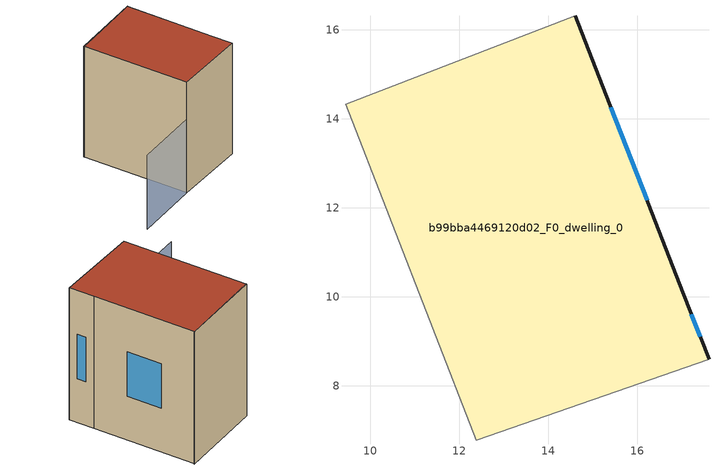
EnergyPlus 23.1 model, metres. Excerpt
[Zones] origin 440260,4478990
b99bba4469120d02_F0_dwelling_0
 floor ground (EU_floor_Construction): 14.61,16.31 17.02,10.11 17.61,8.61 12.39,6.78 9.45,14.32 z0
 wall outside (EU_wall_Construction): 17.61,8.61 17.02,10.11 14.61,16.31 z0:9
 wall adiabatic (EU_wall_Construction): 14.61,16.31 9.45,14.32 12.39,6.78 17.61,8.61 z0:9
 window (EU_Window_Construction): 17.41,9.1 17.21,9.61 / 16.22,12.17 15.41,14.26 z2.98:6.02
 roof outside (EU_roof_Construction): 17.61,8.61 17.02,10.11 14.61,16.31 9.45,14.32 12.39,6.78 z9
shading: 12.39,6.78 7.72,4.98 z0:6; 14.65,16.33 9.46,14.28 z0:9
[Building]
EU S2 Campaign: North Axis=0; Terrain=City; Solar Distribution=FullExterior
[Site:Location]
Madrid: Latitude=40.5; Longitude=-3.5; Time Zone=1; Elevation=609
[SizingPeriod:WeatherFileDays]
AnnualSizingPeriod: Begin Month=1; Begin Day of Month=1; End Month=12; End Day of Month=31; Day of Week for Start Day=Monday; Use Weather File Daylight Saving Period=No; Use Weather File Rain and Snow Indicators=No
[MATERIAL]
EU_InternalMass_Material: Roughness=MediumRough; Thickness=0.1; Conductivity=1; Density=1800; Specific Heat=900; Thermal Absorptance=0.9; Solar Absorptance=0.7; Visible Absorptance=0.7
[MATERIAL:NOMASS] Roughness=MediumRough; Thermal Absorptance=0.9; Solar Absorptance=0.7; Visible Absorptance=0.7
Name | Thermal Resistance
EU_wall_NoMass | 0.609216
EU_roof_NoMass | 0.513268
EU_floor_NoMass | 0.568163
[WINDOWMATERIAL:SIMPLEGLAZINGSYSTEM]
EU_Window_SimpleGlazing: UFactor=5.50606; Solar Heat Gain Coefficient=0.85; Visible Transmittance=0.85
[CONSTRUCTION]
EU_wall_Construction: EU_wall_NoMass
EU_roof_Construction: EU_roof_NoMass
EU_floor_Construction: EU_floor_NoMass
EU_InternalMass_Construction: EU_InternalMass_Material
EU_Window_Construction: EU_Window_SimpleGlazing
[ZONE]
b99bba4469120d02_F0_dwelling_0: Type=1; Multiplier=1; Ceiling Height=autocalculate; Volume=406.963; Floor Area=autocalculate; Part of Total Floor Area=Yes
[INTERNALMASS]
b99bba4469120d02_F0_dwelling_0_EU_InternalMass: Construction=EU_InternalMass_Construction; Zone or ZoneList=b99bba4469120d02_F0_dwelling_0; Surface Area=45.2182
[OTHEREQUIPMENT]
EU_Step8_InternalGain_b99bba4469120d02_F0_dwelling_0_f000: Fuel Type=Electricity; Zone or ZoneList or Space or SpaceList=b99bba4469120d02_F0_dwelling_0; Schedule=EU_Step8_GainSchedule_b99bba4469120d02_F0_dwelling_0_f000; Design Level Calculation Method=Watts/Area; Power per Zone Floor Area=1; Fraction Latent=0; Fraction Radiant=0; Fraction Lost=0; Carbon Dioxide Generation Rate=0; EndUse Subcategory=EU_Step8_InternalGains
[ZONEVENTILATION:DESIGNFLOWRATE]
EU_ConstantAir_b99bba4469120d02_F0_dwelling_0: Zone or ZoneList or Space or SpaceList=b99bba4469120d02_F0_dwelling_0; Schedule=EU_AlwaysOn; Design Flow Rate Calculation Method=AirChanges/Hour; Air Changes per Hour=0.752966; Ventilation Type=Natural; Fan Pressure Rise=0; Fan Total Efficiency=1; Constant Term Coefficient=1; Temperature Term Coefficient=0; Velocity Term Coefficient=0; Velocity Squared Term Coefficient=0; Minimum Indoor Temperature=-100; Maximum Indoor Temperature=100; Delta Temperature=-100; Minimum Outdoor Temperature=-100; Maximum Outdoor Temperature=100; Maximum Wind Speed=40
[HVACTEMPLATE:THERMOSTAT]
EU_HeatOnly_b99bba4469120d02_F0_dwelling_0: Constant Heating Setpoint=20; Constant Cooling Setpoint=50
[HVACTEMPLATE:ZONE:IDEALLOADSAIRSYSTEM]
b99bba4469120d02_F0_dwelling_0: Template Thermostat=EU_HeatOnly_b99bba4469120d02_F0_dwelling_0; System Availability Schedule=EU_AlwaysOn; Maximum Heating Supply Air Temperature=50; Minimum Cooling Supply Air Temperature=13; Maximum Heating Supply Air Humidity Ratio=0.0156; Minimum Cooling Supply Air Humidity Ratio=0.0077; Heating Limit=NoLimit; Cooling Limit=NoLimit; Heating Availability Schedule=EU_AlwaysOn; Cooling Availability Schedule=EU_CoolingOff; Dehumidification Control Type=ConstantSensibleHeatRatio; Cooling Sensible Heat Ratio=0.7; Dehumidification Setpoint=60; Humidification Control Type=None; Humidification Setpoint=30; Outdoor Air Method=None; Outdoor Air Flow Rate per Person=0.00944; Outdoor Air Flow Rate per Zone Floor Area=0; Outdoor Air Flow Rate per Zone=0; Demand Controlled Ventilation Type=None; Outdoor Air Economizer Type=NoEconomizer; Heat Recovery Type=None; Sensible Heat Recovery Effectiveness=0.7; Latent Heat Recovery Effectiveness=0.65
[SIZING:ZONE]
b99bba4469120d02_F0_dwelling_0: Zone Cooling Design Supply Air Temperature Input Method=SupplyAirTemperature; Zone Cooling Design Supply Air Temperature=13; Zone Heating Design Supply Air Temperature Input Method=SupplyAirTemperature; Zone Heating Design Supply Air Temperature=50; Zone Cooling Design Supply Air Humidity Ratio=0.008; Zone Heating Design Supply Air Humidity Ratio=0.008; Cooling Design Air Flow Method=DesignDay; Cooling Design Air Flow Rate=0; Cooling Minimum Air Flow per Zone Floor Area=0.000762; Cooling Minimum Air Flow=0; Cooling Minimum Air Flow Fraction=0.2; Heating Design Air Flow Method=DesignDay; Heating Design Air Flow Rate=0; Heating Maximum Air Flow per Zone Floor Area=0.002032; Heating Maximum Air Flow=0.141576; Heating Maximum Air Flow Fraction=0.3; Account for Dedicated Outdoor Air System=No; Dedicated Outdoor Air System Control Strategy=NeutralSupplyAir; Dedicated Outdoor Air Low Setpoint Temperature for Design=autosize; Dedicated Outdoor Air High Setpoint Temperature for Design=autosize; Zone Load Sizing Method=Sensible Load Only No Latent Load; Zone Latent Cooling Design Supply Air Humidity Ratio Input Method=HumidityRatioDifference; Zone Cooling Design Supply Air Humidity Ratio Difference=0.005; Zone Latent Heating Design Supply Air Humidity Ratio Input Method=HumidityRatioDifference; Zone Humidification Design Supply Air Humidity Ratio Difference=0.005
[SCHEDULE:CONSTANT]
Name | Hourly Value
EU_AlwaysOn | 1
EU_CoolingOff | 0
[SCHEDULE:FILE]
EU_Step8_GainSchedule_b99bba4469120d02_F0_dwelling_0_f000: File=../../schedules/b99bba4469120d02/b99bba4469120d02_F0_dwelling_0_f000_gain.csv; Column Number=1; Rows to Skip at Top=0; Number of Hours of Data=8760; Column Separator=Comma; Interpolate to Timestep=No; Minutes per Item=60; Adjust Schedule for Daylight Savings=Yes
